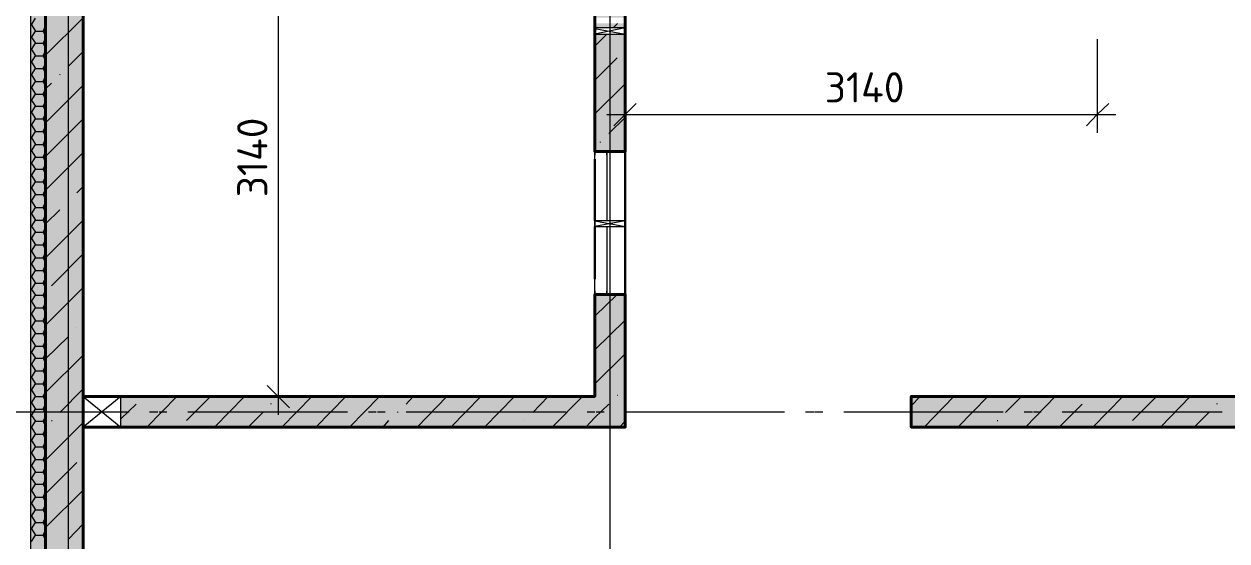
# Model space of a CAD drawing. Header units: millimetres. Extents: x -84737 to 172119, y -43083 to 59399.
# Drawn here: x -77004 to -69011, y 43621 to 47058 of the extents above; entities that cross this region are included whole.
import ezdxf

# ---------------------------------------------------------------- set-up
doc = ezdxf.new("R2010")
doc.units = ezdxf.units.MM
doc.layers.add('PDF _Геометрия', color=7, linetype='Continuous')
doc.layers.add('PDF _Текст', color=7, linetype='Continuous')
doc.layers.add('PDF _Сплошная заливка', color=7, linetype='Continuous', true_color=0xffffff)
doc.styles.add('PDF ISOCPEUR', font='isocpeur.ttf')

msp = doc.modelspace()

# ---------------------------------------------------------------- hatches: boundary and pattern name
at = {"layer": 'PDF _Сплошная заливка', "transparency": 33554559}
h = msp.add_hatch(color=256, dxfattribs=at)
h.paths.add_polyline_path([(-73212.1, 49182.3), (-73009, 49182.3), (-73009, 54578.8), (-73212.1, 54578.8)])
h.paths.add_polyline_path([(-73009, 45258.7), (-73212.1, 45258.7), (-73212.1, 44378.3), (-73009, 44378.3)])
h.paths.add_polyline_path([(-73212.1, 46211), (-73009, 46211), (-73009, 46989.8), (-73212.1, 46989.8)])
h.paths.add_polyline_path([(-73212.1, 47032.1), (-73009, 47032.1), (-73009, 47061.8), (-73212.1, 47061.8)])
h.paths.add_polyline_path([(-73212.1, 47099.9), (-73009, 47099.9), (-73009, 47713.6), (-73212.1, 47713.6)])
h.paths.add_polyline_path([(-73212.1, 48966.4), (-73009, 48966.4), (-73009, 49148.4), (-73212.1, 49148.4)])
h = msp.add_hatch(color=256, dxfattribs=at)
h.paths.add_polyline_path([(-68810.3, 44378.3), (-68810.3, 44581.5), (-71108.6, 44581.5), (-71108.6, 44378.3)])
h.paths.add_polyline_path([(-68209.2, 44581.5), (-68209.2, 44378.3), (-63710, 44378.3), (-63710, 44581.5)])

# ---------------------------------------------------------------- linework, layer by layer
at = {"layer": 'PDF _Геометрия', "lineweight": 18}
for points in [[(-65860.2, 53029.7), (-65860.2, 53131.3), (-66859.1, 53131.3), (-66859.1, 54828.5), (-66859.1, 54930.1), (-76860.6, 54930.1), (-76962.2, 54930.1), (-76962.2, 33830.8), (-76962.2, 33729.2), (-41061.5, 33729.2), (-41061.5, 33830.8), (-41061.5, 41529.8), (-27364.9, 41529.8), (-27263.4, 41529.8), (-27263.4, 56927.9), (-27263.4, 57029.5), (-43063.5, 57029.5), (-43063.5, 56927.9)], [(-27614.7, 56927.9), (-27364.9, 56927.9), (-27364.9, 41631.4), (-41061.5, 41631.4), (-41163.1, 41631.4), (-41163.1, 33830.8), (-76860.6, 33830.8), (-76860.6, 54828.5)], [(-73212.1, 46211), (-73212.1, 46185.6)], [(-73212.1, 45284.1), (-73212.1, 45258.7), (-73212.1, 46211), (-73131.7, 46211)], [(-73131.7, 46185.6), (-73131.7, 46211), (-73131.7, 45749.7)], [(-73131.7, 45711.6), (-73131.7, 45258.7), (-73131.7, 45284.1)], [(-73212.1, 45258.7), (-73131.7, 45258.7)]]:
    msp.add_lwpolyline(points, dxfattribs=at)
at = {"layer": 'PDF _Геометрия', "lineweight": 40}
for points in [[(-66960.6, 54828.5), (-76860.6, 54828.5), (-76860.6, 54578.8), (-76860.6, 33830.8), (-76610.9, 33830.8), (-41163.1, 33830.8), (-41163.1, 34080.5), (-41163.1, 41631.4), (-27614.7, 41631.4), (-27364.9, 41631.4), (-27364.9, 56927.9), (-27614.7, 56927.9), (-43063.5, 56927.9)], [(-41412.8, 44128.6), (-41412.8, 34080.5), (-76610.9, 34080.5), (-76610.9, 54578.8), (-73212.1, 54578.8), (-73212.1, 48966.4), (-73009, 48966.4), (-73009, 52881.6), (-73009, 48966.4)]]:
    msp.add_lwpolyline(points, dxfattribs=at)
at = {"layer": 'PDF _Геометрия', "lineweight": 9}
for points in [[(-75315.7, 54701.6), (-75315.7, 52978.9), (-75315.7, 47722), (-75315.7, 44458.7)], [(-76708.2, 46875.5), (-76708.2, 47878.7)], [(-73110.6, 46875.5), (-73110.6, 47878.7)], [(-76708.2, 46253.3), (-76708.2, 47252.2)], [(-73110.6, 46253.3), (-73110.6, 47252.2)], [(-76953.7, 47053.3), (-76928.3, 47095.6)], [(-76860.6, 46850.1), (-76610.9, 47099.9)], [(-76962.2, 47053.3), (-76953.7, 47053.3), (-76928.3, 47011), (-76877.5, 47011), (-76860.6, 46977.1)], [(-76953.7, 46968.7), (-76928.3, 47011)], [(-76877.5, 47011), (-76860.6, 47044.8)], [(-73009, 47032.1), (-73212.1, 46989.8)], [(-73212.1, 47027.9), (-73009, 46989.8)], [(-73089.4, 47032.1), (-73059.8, 47061.8)], [(-76962.2, 46968.7), (-76953.7, 46968.7), (-76928.3, 46930.6), (-76877.5, 46930.6), (-76860.6, 46896.7)], [(-76953.7, 46888.2), (-76928.3, 46930.6)], [(-76877.5, 46930.6), (-76860.6, 46960.2)], [(-73212.1, 46909.4), (-73131.7, 46989.8)], [(-73009, 46956), (-73009, 46456.5), (-73009, 46333.8)], [(-69872.6, 46956), (-69872.6, 46456.5), (-69872.6, 46333.8)], [(-76962.2, 46888.2), (-76953.7, 46888.2), (-76928.3, 46845.9), (-76877.5, 46845.9), (-76860.6, 46812)], [(-76953.7, 46803.6), (-76928.3, 46845.9)], [(-76877.5, 46845.9), (-76860.6, 46879.8)], [(-76708.2, 46778.2), (-76610.9, 46875.5)], [(-76962.2, 46803.6), (-76953.7, 46803.6), (-76928.3, 46761.3), (-76877.5, 46761.3), (-76860.6, 46727.4)], [(-76953.7, 46718.9), (-76928.3, 46761.3)], [(-76877.5, 46761.3), (-76860.6, 46795.1)], [(-73212.1, 46685.1), (-73064, 46833.2)], [(-76962.2, 46718.9), (-76953.7, 46718.9), (-76928.3, 46676.6), (-76877.5, 46676.6), (-76860.6, 46642.7)], [(-76877.5, 46676.6), (-76860.6, 46710.5)], [(-76767.5, 46718.9), (-76763.3, 46723.2)], [(-76962.2, 46634.3), (-76953.7, 46634.3), (-76928.3, 46592)], [(-76953.7, 46634.3), (-76928.3, 46676.6)], [(-76953.7, 46549.6), (-76928.3, 46592), (-76877.5, 46592), (-76860.6, 46625.8), (-76822.5, 46663.9)], [(-76860.6, 46401.5), (-76610.9, 46651.2)], [(-76708.2, 46625.8), (-76708.2, 46676.6)], [(-73212.1, 46460.7), (-73009, 46659.7)], [(-73110.6, 46625.8), (-73110.6, 46676.6)], [(-76962.2, 46549.6), (-76953.7, 46549.6), (-76928.3, 46511.5), (-76877.5, 46511.5), (-76860.6, 46477.7)], [(-76860.6, 46558.1), (-76877.5, 46592)], [(-76877.5, 46511.5), (-76860.6, 46541.2)], [(-76962.2, 46469.2), (-76953.7, 46469.2), (-76928.3, 46426.9), (-76877.5, 46426.9), (-76860.6, 46393)], [(-76953.7, 46469.2), (-76928.3, 46511.5)], [(-76877.5, 46426.9), (-76860.6, 46460.7)], [(-73131.7, 46456.5), (-69749.9, 46456.5)], [(-76962.2, 46384.6), (-76953.7, 46384.6), (-76928.3, 46342.2), (-76877.5, 46342.2), (-76860.6, 46308.4)], [(-76953.7, 46384.6), (-76928.3, 46426.9)], [(-76877.5, 46342.2), (-76860.6, 46376.1)], [(-76860.6, 46177.2), (-76610.9, 46426.9)], [(-76708.2, 45423.8), (-76708.2, 46422.6)], [(-73119, 46329.5), (-73009, 46435.3)], [(-73110.6, 45423.8), (-73110.6, 46422.6)], [(-76962.2, 46299.9), (-76953.7, 46299.9), (-76928.3, 46257.6), (-76877.5, 46257.6), (-76860.6, 46223.7)], [(-76953.7, 46299.9), (-76928.3, 46342.2)], [(-76877.5, 46257.6), (-76860.6, 46291.4)], [(-76962.2, 46215.3), (-76953.7, 46215.3), (-76928.3, 46172.9), (-76877.5, 46172.9), (-76860.6, 46139.1)], [(-76953.7, 46215.3), (-76928.3, 46257.6)], [(-76877.5, 46172.9), (-76860.6, 46206.8)], [(-76860.6, 45952.8), (-76610.9, 46202.6)], [(-73174, 46270.3), (-73174, 46274.5)], [(-73013.2, 46211), (-73009, 46211)], [(-76962.2, 46130.6), (-76953.7, 46130.6), (-76928.3, 46092.5), (-76877.5, 46092.5), (-76860.6, 46058.6)], [(-76953.7, 46130.6), (-76928.3, 46172.9)], [(-76877.5, 46092.5), (-76860.6, 46122.1)], [(-76962.2, 46050.2), (-76953.7, 46050.2), (-76928.3, 46007.9), (-76877.5, 46007.9), (-76860.6, 45974)], [(-76953.7, 46050.2), (-76928.3, 46092.5)], [(-76877.5, 46007.9), (-76860.6, 46041.7)], [(-76708.2, 45999.4), (-76708.2, 46050.2)], [(-73110.6, 45999.4), (-73110.6, 46050.2)], [(-76962.2, 45965.5), (-76953.7, 45965.5), (-76928.3, 45923.2), (-76877.5, 45923.2), (-76860.6, 45889.3)], [(-76953.7, 45965.5), (-76928.3, 46007.9)], [(-76653.2, 45935.9), (-76610.9, 45978.2)], [(-76962.2, 45880.9), (-76953.7, 45880.9), (-76928.3, 45838.6), (-76877.5, 45838.6), (-76860.6, 45804.7)], [(-76953.7, 45880.9), (-76928.3, 45923.2)], [(-76877.5, 45923.2), (-76860.6, 45957.1)], [(-76708.2, 45880.9), (-76708.2, 45880.9)], [(-76953.7, 45796.2), (-76928.3, 45838.6)], [(-76877.5, 45838.6), (-76860.6, 45872.4)], [(-76860.6, 45728.5), (-76767.5, 45821.6)], [(-76708.2, 44797.3), (-76708.2, 45800.5)], [(-73110.6, 44797.3), (-73110.6, 45800.5)], [(-76962.2, 45796.2), (-76953.7, 45796.2), (-76928.3, 45753.9), (-76877.5, 45753.9), (-76860.6, 45720)], [(-76953.7, 45711.6), (-76928.3, 45753.9)], [(-76877.5, 45753.9), (-76860.6, 45787.8)], [(-76860.6, 45504.2), (-76610.9, 45753.9)], [(-73009, 45749.7), (-73212.1, 45711.6)], [(-73212.1, 45749.7), (-73009, 45711.6)], [(-76962.2, 45711.6), (-76953.7, 45711.6), (-76928.3, 45673.5), (-76877.5, 45673.5), (-76860.6, 45639.6)], [(-76953.7, 45631.2), (-76928.3, 45673.5)], [(-76877.5, 45673.5), (-76860.6, 45703.1)], [(-76962.2, 45631.2), (-76953.7, 45631.2), (-76928.3, 45588.8), (-76877.5, 45588.8), (-76860.6, 45555)], [(-76953.7, 45546.5), (-76928.3, 45588.8)], [(-76877.5, 45588.8), (-76860.6, 45622.7)], [(-76962.2, 45546.5), (-76953.7, 45546.5), (-76928.3, 45504.2), (-76877.5, 45504.2), (-76860.6, 45470.3)], [(-76953.7, 45461.9), (-76928.3, 45504.2)], [(-76877.5, 45504.2), (-76860.6, 45538)], [(-76822.5, 45317.9), (-76610.9, 45529.6)], [(-76962.2, 45461.9), (-76953.7, 45461.9), (-76928.3, 45419.5), (-76877.5, 45419.5), (-76860.6, 45385.7)], [(-76953.7, 45377.2), (-76928.3, 45419.5)], [(-76877.5, 45419.5), (-76860.6, 45453.4)], [(-76962.2, 45377.2), (-76953.7, 45377.2), (-76928.3, 45334.9), (-76877.5, 45334.9), (-76860.6, 45301)], [(-76953.7, 45292.6), (-76928.3, 45334.9)], [(-76877.5, 45334.9), (-76860.6, 45368.7)], [(-76962.2, 45292.6), (-76953.7, 45292.6), (-76928.3, 45254.5), (-76877.5, 45254.5), (-76860.6, 45220.6)], [(-76953.7, 45212.1), (-76928.3, 45254.5)], [(-76877.5, 45254.5), (-76860.6, 45284.1)], [(-76860.6, 45055.5), (-76610.9, 45305.3)], [(-73212.1, 45114.8), (-73064, 45258.7)], [(-76962.2, 45212.1), (-76953.7, 45212.1), (-76928.3, 45169.8), (-76877.5, 45169.8), (-76860.6, 45135.9)], [(-76953.7, 45127.5), (-76928.3, 45169.8)], [(-76877.5, 45169.8), (-76860.6, 45203.7)], [(-76708.2, 45169.8), (-76708.2, 45224.8)], [(-73110.6, 45169.8), (-73110.6, 45224.8)], [(-76962.2, 45127.5), (-76953.7, 45127.5), (-76928.3, 45085.2), (-76877.5, 45085.2), (-76860.6, 45051.3)], [(-76953.7, 45042.8), (-76928.3, 45085.2)], [(-76877.5, 45085.2), (-76860.6, 45119)], [(-73212.1, 44890.5), (-73009, 45089.4)], [(-76962.2, 45042.8), (-76953.7, 45042.8), (-76928.3, 45000.5), (-76877.5, 45000.5), (-76860.6, 44966.6)], [(-76953.7, 44958.2), (-76928.3, 45000.5)], [(-76877.5, 45000.5), (-76860.6, 45034.4)], [(-76653.2, 45038.6), (-76653.2, 45038.6)], [(-76962.2, 44958.2), (-76953.7, 44958.2), (-76928.3, 44915.9), (-76877.5, 44915.9), (-76860.6, 44882)], [(-76877.5, 44915.9), (-76860.6, 44949.7)], [(-76860.6, 44831.2), (-76708.2, 44979.3)], [(-76708.2, 43972), (-76708.2, 44970.9)], [(-73110.6, 43972), (-73110.6, 44970.9)], [(-76962.2, 44873.5), (-76953.7, 44873.5), (-76928.3, 44835.4), (-76877.5, 44835.4), (-76860.6, 44801.6)], [(-76953.7, 44873.5), (-76928.3, 44915.9)], [(-76877.5, 44835.4), (-76860.6, 44865.1)], [(-76860.6, 44606.9), (-76610.9, 44856.6)], [(-73212.1, 44666.1), (-73009, 44865.1)], [(-76962.2, 44793.1), (-76953.7, 44793.1), (-76928.3, 44750.8), (-76877.5, 44750.8), (-76860.6, 44716.9)], [(-76953.7, 44793.1), (-76928.3, 44835.4)], [(-76877.5, 44750.8), (-76860.6, 44784.6)], [(-76962.2, 44708.5), (-76953.7, 44708.5), (-76928.3, 44666.1), (-76877.5, 44666.1), (-76860.6, 44632.3)], [(-76953.7, 44708.5), (-76928.3, 44750.8)], [(-76877.5, 44666.1), (-76860.6, 44700)], [(-76962.2, 44623.8), (-76953.7, 44623.8), (-76928.3, 44581.5), (-76877.5, 44581.5), (-76860.6, 44547.6)], [(-76953.7, 44623.8), (-76928.3, 44666.1)], [(-76877.5, 44581.5), (-76860.6, 44615.3)], [(-76767.5, 44475.7), (-76610.9, 44632.3)], [(-76962.2, 44539.2), (-76953.7, 44539.2), (-76928.3, 44496.8), (-76877.5, 44496.8), (-76860.6, 44463)], [(-76953.7, 44539.2), (-76928.3, 44581.5)], [(-76877.5, 44496.8), (-76860.6, 44530.7)], [(-76708.2, 44547.6), (-76708.2, 44598.4)], [(-76361.2, 44433.3), (-76259.6, 44530.7)], [(-76187.6, 44378.3), (-75988.7, 44581.5)], [(-75925.2, 44420.6), (-75764.4, 44581.5)], [(-75739, 44378.3), (-75540.1, 44581.5)], [(-74816.3, 44581.5), (-75315.7, 44581.5), (-75434.2, 44581.5)], [(-75362.3, 44530.7), (-75362.3, 44534.9)], [(-75290.3, 44378.3), (-75091.4, 44581.5)], [(-75066, 44378.3), (-74867.1, 44581.5)], [(-74841.7, 44378.3), (-74642.7, 44581.5)], [(-74465, 44530.7), (-74418.4, 44581.5)], [(-74393, 44378.3), (-74194.1, 44581.5)], [(-74168.7, 44378.3), (-73969.8, 44581.5)], [(-73944.4, 44378.3), (-73745.4, 44581.5)], [(-73622.7, 44475.7), (-73521.1, 44581.5)], [(-73495.7, 44378.3), (-73292.6, 44581.5)], [(-73271.4, 44378.3), (-73212.1, 44441.8), (-73119, 44530.7)], [(-73110.6, 44547.6), (-73110.6, 44598.4)], [(-73064, 44589.9), (-73059.8, 44589.9)], [(-71108.6, 44518), (-71049.3, 44581.5)], [(-71023.9, 44378.3), (-70825, 44581.5)], [(-70799.6, 44378.3), (-70600.6, 44581.5)], [(-70482.1, 44475.7), (-70376.3, 44581.5)], [(-70350.9, 44378.3), (-70152, 44581.5)], [(-70126.6, 44378.3), (-69974.2, 44530.7)], [(-69902.3, 44378.3), (-69703.3, 44581.5)], [(-69639.8, 44420.6), (-69479, 44581.5)], [(-69453.6, 44378.3), (-69254.7, 44581.5)], [(-69076.9, 44530.7), (-69076.9, 44534.9)], [(-77368.5, 44479.9), (-76369.6, 44479.9)], [(-77309.3, 44479.9), (-76306.1, 44479.9)], [(-76962.2, 44454.5), (-76953.7, 44454.5), (-76928.3, 44416.4), (-76877.5, 44416.4), (-76860.6, 44382.6)], [(-76953.7, 44454.5), (-76928.3, 44496.8)], [(-76877.5, 44416.4), (-76860.6, 44446)], [(-76170.7, 44479.9), (-76115.7, 44479.9)], [(-76107.2, 44479.9), (-76056.4, 44479.9)], [(-75916.7, 44479.9), (-74917.9, 44479.9)], [(-75853.3, 44479.9), (-74854.4, 44479.9)], [(-75514.7, 44378.3), (-75417.3, 44475.7)], [(-74714.7, 44479.9), (-74663.9, 44479.9)], [(-74655.4, 44479.9), (-74604.7, 44479.9)], [(-74520, 44475.7), (-74520, 44479.9)], [(-74465, 44479.9), (-73461.9, 44479.9)], [(-74401.5, 44479.9), (-73402.6, 44479.9)], [(-73262.9, 44479.9), (-73212.1, 44479.9)], [(-73203.7, 44479.9), (-73148.6, 44479.9)], [(-73009, 44479.9), (-72010.1, 44479.9)], [(-72949.7, 44479.9), (-71950.8, 44479.9)], [(-71811.2, 44479.9), (-71756.1, 44479.9)], [(-71751.9, 44479.9), (-71696.9, 44479.9)], [(-71557.2, 44479.9), (-70558.3, 44479.9)], [(-71497.9, 44479.9), (-70499.1, 44479.9)], [(-70359.4, 44479.9), (-70304.4, 44479.9)], [(-70295.9, 44479.9), (-70245.1, 44479.9)], [(-70105.4, 44479.9), (-69106.5, 44479.9)], [(-70046.2, 44479.9), (-69043.1, 44479.9)], [(-69229.3, 44378.3), (-69131.9, 44475.7)], [(-76962.2, 44374.1), (-76953.7, 44374.1), (-76928.3, 44331.8), (-76877.5, 44331.8), (-76860.6, 44297.9)], [(-76953.7, 44374.1), (-76928.3, 44416.4)], [(-76877.5, 44331.8), (-76860.6, 44365.6)], [(-76860.6, 44158.2), (-76610.9, 44407.9)], [(-76822.5, 44420.6), (-76818.3, 44420.6)], [(-74617.4, 44378.3), (-74579.3, 44420.6)], [(-73677.7, 44420.6), (-73677.7, 44420.6)], [(-73047.1, 44378.3), (-73009, 44416.4)], [(-70537.2, 44420.6), (-70532.9, 44420.6)], [(-76962.2, 44289.4), (-76953.7, 44289.4), (-76928.3, 44247.1), (-76877.5, 44247.1), (-76860.6, 44213.2)], [(-76953.7, 44289.4), (-76928.3, 44331.8)], [(-76877.5, 44247.1), (-76860.6, 44281)], [(-76708.2, 43345.6), (-76708.2, 44344.5)], [(-73110.6, 43345.6), (-73110.6, 44344.5)], [(-76962.2, 44204.8), (-76953.7, 44204.8), (-76928.3, 44162.5), (-76877.5, 44162.5), (-76860.6, 44128.6)], [(-76953.7, 44204.8), (-76928.3, 44247.1)], [(-76953.7, 44120.1), (-76928.3, 44162.5)], [(-76877.5, 44162.5), (-76860.6, 44196.3)], [(-76860.6, 43933.9), (-76653.2, 44141.3)], [(-76962.2, 44120.1), (-76953.7, 44120.1), (-76928.3, 44077.8), (-76877.5, 44077.8), (-76860.6, 44043.9)], [(-76953.7, 44035.5), (-76928.3, 44077.8)], [(-76877.5, 44077.8), (-76860.6, 44111.7)], [(-76962.2, 44035.5), (-76953.7, 44035.5), (-76928.3, 43997.4), (-76877.5, 43997.4), (-76860.6, 43963.5)], [(-76953.7, 43955.1), (-76928.3, 43997.4)], [(-76877.5, 43997.4), (-76860.6, 44027)], [(-76962.2, 43955.1), (-76953.7, 43955.1), (-76928.3, 43912.7), (-76877.5, 43912.7), (-76860.6, 43878.9)], [(-76953.7, 43701.1), (-76928.3, 43743.4), (-76877.5, 43743.4), (-76860.6, 43709.6), (-76610.9, 43959.3)], [(-76953.7, 43870.4), (-76928.3, 43912.7)], [(-76877.5, 43912.7), (-76860.6, 43946.6)], [(-76962.2, 43870.4), (-76953.7, 43870.4), (-76928.3, 43828.1), (-76877.5, 43828.1), (-76860.6, 43794.2)], [(-76953.7, 43785.8), (-76928.3, 43828.1)], [(-76877.5, 43828.1), (-76860.6, 43861.9)], [(-76962.2, 43785.8), (-76953.7, 43785.8), (-76928.3, 43743.4)], [(-76877.5, 43743.4), (-76860.6, 43777.3)], [(-76708.2, 43718), (-76708.2, 43773.1)], [(-76708.2, 43633.4), (-76610.9, 43735)], [(-73110.6, 43718), (-73110.6, 43773.1)], [(-76962.2, 43701.1), (-76953.7, 43701.1), (-76928.3, 43658.8), (-76877.5, 43658.8), (-76860.6, 43624.9)], [(-76953.7, 43616.5), (-76928.3, 43658.8)], [(-76877.5, 43658.8), (-76860.6, 43692.6)]]:
    msp.add_lwpolyline(points, dxfattribs=at)
at = {"layer": 'PDF _Геометрия', "lineweight": 30}
for points in [[(-76610.9, 52234), (-76610.9, 44581.5), (-73212.1, 44581.5)], [(-73212.1, 46211), (-73212.1, 47713.6)], [(-73009, 47061.8), (-73009, 47032.1)], [(-73009, 46989.8), (-73009, 44378.3), (-76610.9, 44378.3)], [(-73212.1, 45749.7), (-73212.1, 46160.2)], [(-73212.1, 45360.3), (-73212.1, 45711.6)]]:
    msp.add_lwpolyline(points, dxfattribs=at)
at = {"layer": 'PDF _Геометрия', "lineweight": 40}
for points in [[(-73009, 47159.1), (-73009, 47218.4), (-73009, 47281.9), (-73009, 47713.6), (-73212.1, 47713.6), (-73212.1, 46211), (-73009, 46211)], [(-73212.1, 44378.3), (-73009, 44378.3), (-73009, 45258.7), (-73212.1, 45258.7), (-73212.1, 44581.5), (-76610.9, 44581.5), (-76610.9, 44378.3)], [(-68810.3, 44581.5), (-71108.6, 44581.5), (-71108.6, 44378.3), (-68810.3, 44378.3)]]:
    msp.add_lwpolyline(points, close=True, dxfattribs=at)
at = {"layer": 'PDF _Геометрия', "lineweight": 18}
for points in [[(-73009, 47032.1), (-73212.1, 47032.1), (-73212.1, 46989.8), (-73009, 46989.8), (-73009, 47032.1), (-73212.1, 47032.1), (-73212.1, 46989.8), (-73009, 46989.8)], [(-73009, 45749.7), (-73212.1, 45749.7), (-73212.1, 45711.6), (-73009, 45711.6), (-73009, 45749.7), (-73212.1, 45749.7), (-73212.1, 45711.6), (-73009, 45711.6)]]:
    msp.add_lwpolyline(points, close=True, dxfattribs=at)
at = {"layer": 'PDF _Геометрия', "lineweight": 20}
for points in [[(-72937, 46528.5), (-73009, 46456.5), (-73085.2, 46380.3)], [(-69796.5, 46528.5), (-69872.6, 46456.5), (-69944.6, 46380.3)], [(-75239.5, 44505.3), (-75315.7, 44581.5), (-75387.7, 44653.4)]]:
    msp.add_lwpolyline(points, dxfattribs=at)
at = {"layer": 'PDF _Геометрия', "lineweight": 9}
for points in [[(-76610.9, 44378.3), (-76610.9, 44581.5), (-76361.2, 44378.3), (-76361.2, 44581.5)], [(-76361.2, 44581.5), (-76610.9, 44581.5), (-76610.9, 44378.3), (-76361.2, 44378.3)]]:
    msp.add_lwpolyline(points, close=True, dxfattribs=at)
at = {"layer": 'PDF _Геометрия', "lineweight": 30}
msp.add_lwpolyline([(-63710, 44581.5), (-63710, 44378.3), (-71108.6, 44378.3), (-71108.6, 44581.5)], close=True, dxfattribs=at)
at = {"layer": 'PDF _Сплошная заливка', "lineweight": 5, "transparency": 33554559}
for points in [[(-76962.2, 54930.1), (-76962.2, 33830.8), (-76860.6, 54930.1), (-76860.6, 33830.8)], [(-76860.6, 54578.8), (-76860.6, 33830.8), (-76610.9, 54578.8), (-76610.9, 33830.8)], [(-76361.2, 44581.5), (-76361.2, 44378.3), (-73212.1, 44581.5), (-73212.1, 44378.3)]]:
    msp.add_solid(points, dxfattribs=at)

# ---------------------------------------------------------------- texts
at = {"layer": 'PDF _Текст', "insert": (-71683.7, 46636.6), "char_height": 200.5, "attachment_point": 4, "style": 'PDF ISOCPEUR'}
msp.add_mtext('3140', dxfattribs=at)
at = {"layer": 'PDF _Текст', "insert": (-75487.5, 45905.7), "char_height": 200.5, "attachment_point": 4, "rotation": 90, "style": 'PDF ISOCPEUR'}
msp.add_mtext('3140', dxfattribs=at)

doc.saveas('drawing.dxf')
